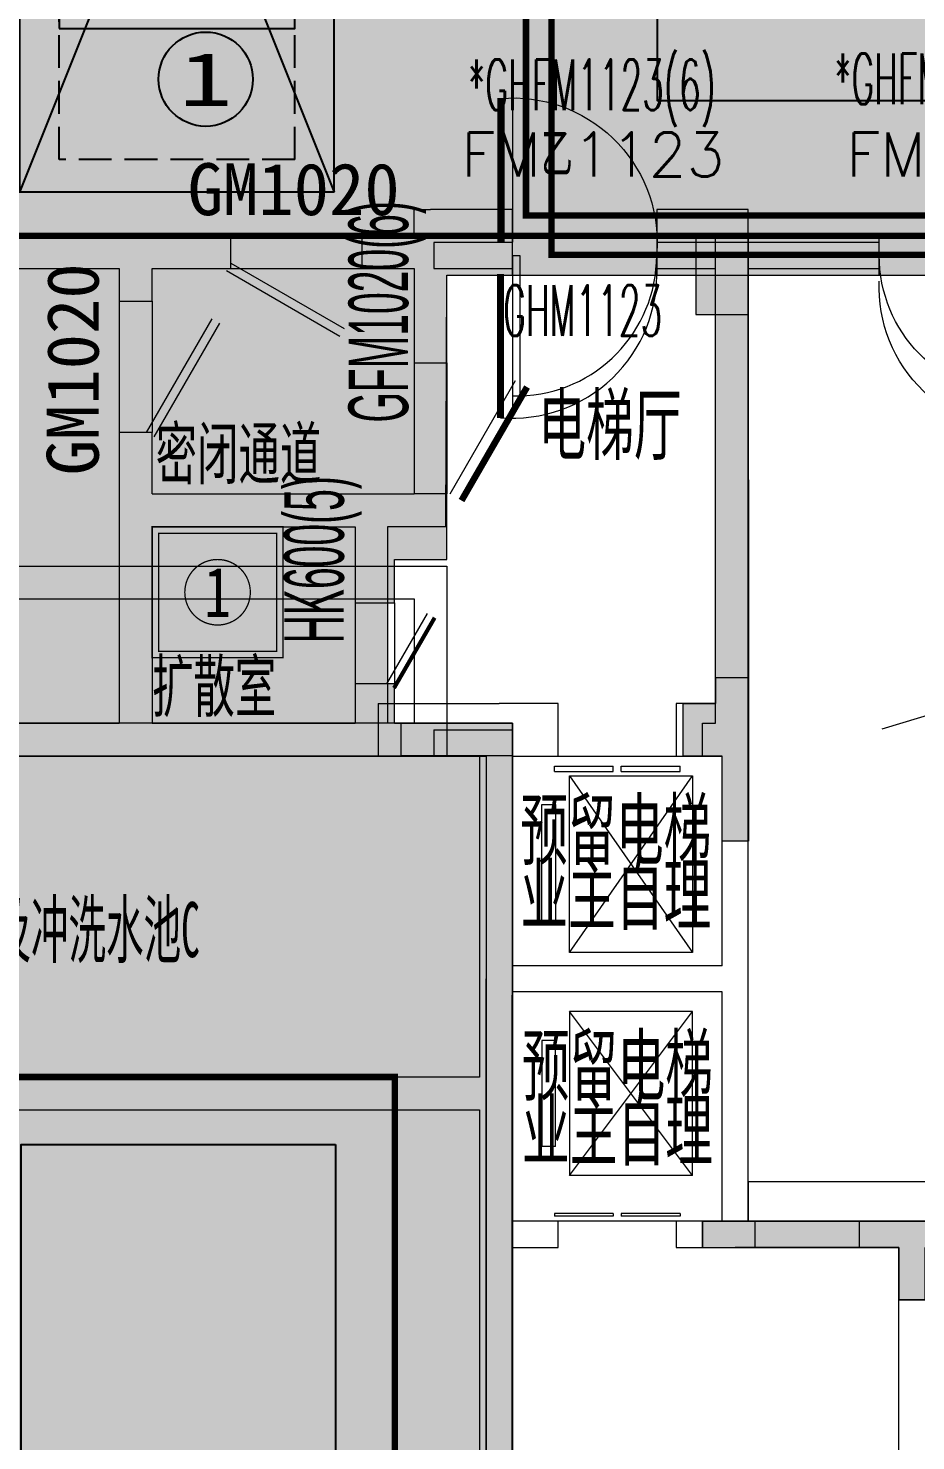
# Model space of a CAD drawing. Extents: x -264757 to 86229, y 4049843 to 4347093.
# Drawn here: x -58202 to -51428, y 4189133 to 4199912 of the extents above; entities that cross this region are included whole.
import ezdxf
from ezdxf.enums import TextEntityAlignment as Align

# ---------------------------------------------------------------- set-up
doc = ezdxf.new("R2010")
doc.units = 0
doc.header["$LTSCALE"] = 1000
doc.header["$MEASUREMENT"] = 0
doc.linetypes.add('AX-01DK-PB01$1$A-001-车位参照B1$0$A-001-车位参照B1$0$A-001-车位参照B1$0$A-H4-001-基本图形$0$A-001-车位B1$0$DASH', pattern=[0.35, 0.25, -0.1])
doc.linetypes.add('DASH', pattern=[0.35, 0.25, -0.1])
for name, color, linetype, plot in [('AX-01DK-PB01$0$AX-001DK-01-PB01-02$0$A-3-WinF(Text)', 8, 'Continuous', False), ('AX-01DK-PB01$0$AX-01DK-PB01$0$AX-03CK-02-PB01$0$AX-03CK-02-PB01$0$WINDOW_TEXT', 8, 'Continuous', False), ('AX-01DK-PB01$0$AX-03CK-02-PB01$0$AX-03CK-02-PB01$0$WINDOW_TEXT', 8, 'Continuous', False), ('AX-01DK-PB01$0$AX-03CK-02-PB01$0$AX-03CK-02-PB01$0$人防$0$WINDOW_TEXT', 8, 'Continuous', False)]:
    doc.layers.add(name, color=color, linetype=linetype, plot=plot)
for name, color, linetype in [('AX-01DK-PB01$0$AX-03CK-02-PB01$0$AX-03CK-02-PB01$0$PUB_HATCH', 8, 'Continuous'), ('AX-01DK-PB01$0$AX-03CK-02-PB01$0$AX-03CK-02-PB01$0$人防$0$人防$0$A-WIND-IDEN', 8, 'Continuous'), ('不利因素9-坡道上停车', 7, 'Continuous'), ('不可售车位', 255, 'Continuous'), ('大车位', 7, 'Continuous')]:
    doc.layers.add(name, color=color, linetype=linetype)
doc.layers.add('无关图层', color=8, linetype='Continuous', lineweight=0)
doc.layers.add('无关图层 @ 1', color=8, linetype='Continuous', lineweight=0)
doc.layers.add('车位归属楼栋范围线', color=7, linetype='Continuous', true_color=0x19e6c7)
doc.styles.add('-宋体', font='', dxfattribs={"width": 0.8})
doc.styles.add('AX-01DK-PB01$0$AX-001DK-01-PB01-02$0$_TCH_WINDOW', font='SIMPLEX', dxfattribs={"bigfont": 'GBCBIG'})
doc.styles.add('AX-01DK-PB01$0$AX-01DK-PB01$0$AX-03CK-02-PB01$0$AX-03CK-02-PB01$0$_TCH_DIM_T3', font='SIMPLEX', dxfattribs={"width": 0.705882, "bigfont": 'GBCBIG'})
doc.styles.add('AX-01DK-PB01$0$AX-03CK-02-PB01$0$_TCH_DIM', font='SIMPLEX', dxfattribs={"bigfont": 'GBCBIG'})
doc.styles.add('AX-01DK-PB01$0$AX-03CK-02-PB01$0$AX-03CK-02-PB01$0$_TCH_DIM', font='SIMPLEX', dxfattribs={"bigfont": 'GBCBIG'})
doc.styles.add('AX-01DK-PB01$0$AX-03CK-02-PB01$0$AX-03CK-02-PB01$0$_TCH_DIM_T3', font='SIMPLEX', dxfattribs={"width": 0.705882, "bigfont": 'GBCBIG'})
doc.styles.add('AX-01DK-PB01$0$AX-03CK-02-PB01$0$AX-03CK-02-PB01$0$人防$0$人防$0$_TCH_DIM', font='$ GAD E', dxfattribs={"width": 0.7, "bigfont": '$ GAD C'})
doc.styles.add('AX-01DK-PB01$0$Standard', font='gbenor.shx', dxfattribs={"bigfont": 'gbcbig.shx'})
doc.styles.add('AX-ACK-P01-WALL$0$黑体', font='simhei.ttf')
doc.styles.add('坑编号', font='', dxfattribs={"width": 0.8})
doc.styles.add('宋体', font='')
doc.styles.get('-宋体').set_extended_font_data('SimSun')
doc.styles.get('坑编号').set_extended_font_data('SimSun')
doc.styles.get('宋体').set_extended_font_data('SimSun')

# ---------------------------------------------------------------- blocks, each defined once
blk = doc.blocks.new('大车位1')
at = {"layer": '大车位', "true_color": 0xe806f9}
h = blk.add_hatch(color=6, dxfattribs=at)
h.dxf.hatch_style = 1
h.paths.add_polyline_path([(2400, 6000), (2400, 0), (0, 0), (0, 6000)])
at = {"layer": '大车位', "color": 83}
for p, q in [((0, 0), (0, 6000, 0)), ((2400, 6000, 0), (0, 6000, 0)), ((2400, 0), (2400, 6000, 0)), ((2400, 0), (0, 0))]:
    blk.add_line(p, q, dxfattribs=at)
at = {"layer": '大车位', "color": 8, "linetype": 'AX-01DK-PB01$1$A-001-车位参照B1$0$A-001-车位参照B1$0$A-001-车位参照B1$0$A-H4-001-基本图形$0$A-001-车位B1$0$DASH'}
for p, q in [((2100, 5700, 0), (300, 5700, 0)), ((300, 250), (300, 5700, 0)), ((2100, 250), (2100, 5700, 0)), ((2100, 250), (300, 250))]:
    blk.add_line(p, q, dxfattribs=at)
at = {"layer": '大车位', "color": 83, "elevation": 0}
blk.add_lwpolyline([(0, 6000), (2400, 0)], dxfattribs=at)
at = {"layer": '大车位', "color": 83}
blk.add_lwpolyline([(0, 0), (2400, 6000)], dxfattribs=at)
at = {"layer": '大车位', "linetype": 'AX-01DK-PB01$1$A-001-车位参照B1$0$A-001-车位参照B1$0$A-001-车位参照B1$0$A-H4-001-基本图形$0$A-001-车位B1$0$DASH'}
for points in [[(300, 4800), (-300, 3878)], [(2100, 4800), (2700, 3878)]]:
    blk.add_lwpolyline(points, dxfattribs=at)
at = {"layer": '大车位'}
blk.add_lwpolyline([(300, 1250), (2100, 1250), (2100, 1350), (300, 1350)], close=True, dxfattribs=at)
at = {"layer": '大车位', "linetype": 'AX-01DK-PB01$1$A-001-车位参照B1$0$A-001-车位参照B1$0$A-001-车位参照B1$0$A-H4-001-基本图形$0$A-001-车位B1$0$DASH'}
for centre, start, end in [((300, 4800, 0), 236.9443, 270), ((2100, 4800, 0), 270, 303.0557)]:
    blk.add_arc(centre, 1100, start, end, dxfattribs=at)
blk = doc.blocks.new('afafafa')
at = {"layer": '不可售车位', "true_color": 0x757b8a}
h = blk.add_hatch(color=8, dxfattribs=at)
h.dxf.hatch_style = 1
h.paths.add_polyline_path([(2400, 0), (2400, -10400), (0, -10400), (0, 0)])
at = {"layer": '不可售车位', "color": 8, "true_color": 0x757b8a}
blk.add_lwpolyline([(2400, 0), (2400, -10400), (0, -10400), (0, 0)], close=True, dxfattribs=at)
blk = doc.blocks.new('销控车位')
at = {"layer": '不可售车位', "true_color": 0x757b8a}
h = blk.add_hatch(color=8, dxfattribs=at)
h.dxf.hatch_style = 1
h.paths.add_polyline_path([(2400, 0), (2400, -5300), (0, -5300), (0, 0)])
at = {"layer": '不可售车位', "color": 8, "true_color": 0x757b8a}
blk.add_lwpolyline([(2400, 0), (2400, -5300), (0, -5300), (0, 0)], close=True, dxfattribs=at)
blk = doc.blocks.new('AX-01DK-PB01-RFTC')
at = {"layer": '无关图层'}
h = blk.add_hatch(color=251, dxfattribs=at)
h.dxf.hatch_style = 1
h.paths.add_polyline_path([(19773, -61220), (19773, -62171), (18423, -62170), (18423, -70471), (12324, -70471), (12323, -62170), (7773, -62170), (7777, -120370), (8177, -120370), (8177, -120315), (14323, -119683), (14322, -126122), (25972, -126122), (25972, -124922), (26822, -124926), (26822, -122452), (33923, -122452), (33923, -124922), (34773, -124922), (34773, -126122), (41373, -126125), (41373, -124372), (41823, -124372), (41823, -122152), (41447, -122152), (41447, -120270), (48923, -120270), (48923, -123125), (49323, -123125), (49323, -124675), (51824, -124674), (51824, -124055), (54717, -124055), (54717, -125871), (56816, -125871), (56816, -116250), (55967, -116250), (55967, -111420), (63072, -111420), (63072, -103570), (62080, -103570), (62073, -94584), (64569, -94584), (64573, -65385), (66999, -65385), (67002, -52470), (67402, -52470), (67397, -31965), (65807, -31965), (65807, -26418), (68456, -26418), (68457, -17070), (67422, -17070), (67422, -13843), (60301, -13843), (60302, -3770), (55750, -3770), (55750, -12070), (49652, -12070), (49649, -9275), (45355, -9275), (45349, -3821), (40751, -3820), (40750, -12070), (34663, -12070), (34649, -3820), (25757, -3820), (25757, -12071), (19650, -12071), (19650, -3820), (10752, -3820), (10751, -12072), (4662, -12071), (4661, -3769), (4150, -3770), (100, -3769), (100, -23171), (-701, -23171), (-701, -29550), (100, -29550), (11250, -29550), (11250, -32020), (12100, -32020), (12100, -32970), (10750, -32970), (10754, -41272), (4647, -41271), (4650, -32970), (1953, -32970), (1953, -34670), (100, -34670), (100, -57801), (9743, -57801), (9743, -57272), (13567, -57272), (13567, -56751), (15417, -56751), (15416, -58750), (18923, -58750), (18923, -61220)])
h.paths.add_polyline_path([(41812, -58753), (48919, -58753), (48919, -61220), (49773, -61220), (49773, -62170), (48419, -62173), (48426, -70475), (42319, -70475), (42324, -67872), (39323, -67876), (39323, -62423), (41812, -62423)], flags=16)
h.paths.add_polyline_path([(33923, -58751), (33923, -61220), (34773, -61220), (34773, -62170), (33423, -62171), (33430, -70475), (27323, -70475), (27323, -62171), (26373, -62170), (26373, -60670), (26815, -60670), (26823, -58751), (31623, -58751), (31623, -58751)], flags=16)
h.paths.add_polyline_path([(40754, -41272), (34647, -41271), (34650, -32970), (33700, -32970), (33700, -31470), (34142, -31470), (34150, -29551), (38951, -29551), (38950, -29550), (41250, -29550), (41250, -32020), (42100, -32020), (42100, -32970), (40750, -32970)], flags=16)
h.paths.add_polyline_path([(49647, -41270), (49655, -38470), (45349, -38475), (45349, -33220), (49142, -33220), (49142, -29550), (56249, -29550), (56250, -32020), (57100, -32020), (57100, -32970), (55749, -32970), (55754, -41271)], flags=16)
h.paths.add_polyline_path([(25764, -41272), (19657, -41271), (19657, -32970), (19150, -32970), (19150, -29550), (26257, -29550), (26250, -32020), (27100, -32020), (27100, -32970), (25757, -32970)], flags=16)
h.paths.add_polyline_path([(41812, -87950), (48919, -87950), (48919, -90420), (49773, -90420), (49773, -91370), (48419, -91370), (48428, -99684), (41519, -99659), (41519, -97070), (39326, -97074), (39319, -91620), (41822, -91620)], flags=16)
h.paths.add_polyline_path([(33925, -87950), (33923, -90420), (34773, -90420), (34773, -91370), (33425, -91370), (33428, -99683), (26519, -99658), (26523, -95371), (27330, -95371), (27324, -91371), (26373, -91370), (26373, -89870), (26823, -89870), (26823, -87951), (31623, -87951), (31623, -87951)], flags=16)
h.paths.add_polyline_path([(18923, -87950), (18922, -90419), (19772, -90419), (19772, -91369), (18420, -91369), (18427, -99677), (11523, -99666), (11523, -95370), (12323, -95370), (12323, -91370), (10974, -91370), (10974, -90420), (11823, -90420), (11823, -87950)], flags=16)
h.paths.add_polyline_path([(62209, -60116), (64273, -60116), (64273, -55267), (62209, -55267)], flags=16)
h.paths.add_polyline_path([(59799, -89432), (61752, -89432), (61752, -84521), (59799, -84521)], flags=16)
blk.add_lwpolyline([(34150, -29551), (38951, -29551), (38950, -29550), (41250, -29550), (41250, -32020), (42100, -32020), (42100, -32970), (40750, -32970), (40754, -41272), (34647, -41271), (34650, -32970), (33700, -32970), (33700, -31470), (34142, -31470)], close=True, dxfattribs=at)
blk = doc.blocks.new('*U99')
at = {"layer": '无关图层', "const_width": 10}
for points in [[(1000, 0), (0, 0), (0, 1000), (1000, 1000)], [(950, 50), (50, 50), (50, 950), (950, 950)]]:
    blk.add_lwpolyline(points, close=True, dxfattribs=at)
blk.add_lwpolyline([(500, 750, 0.098491), (404, 731, 0.098491), (323, 677, 0.098491), (269, 596, 0.098491), (250, 500, 0.098491), (269, 404, 0.098491), (323, 323, 0.098491), (404, 269, 0.098491), (500, 250, 0.098491), (596, 269, 0.098491), (677, 323, 0.098491), (731, 404, 0.098491), (750, 500, 0.098491), (731, 596, 0.098491), (677, 677, 0.098491), (596, 731, 0.098491)], format="xyb", close=True, dxfattribs=at)
at = {"layer": '无关图层', "style": '坑编号', "width": 0.8}
blk.add_attdef('X', text='', height=380, dxfattribs=at).set_placement((500, 500), align=Align.MIDDLE_CENTER)
blk = doc.blocks.new('*U165')
at = {"layer": '无关图层'}
ref = blk.add_blockref('*U99', (-57257, 4195108), dxfattribs=at)
ref.add_attrib('X', '1', dxfattribs={"layer": '无关图层 @ 1', "height": 380, "style": '坑编号', "width": 0.8}).set_placement((-56757, 4195608), align=Align.MIDDLE_CENTER)
blk = doc.blocks.new('fasdfasdfasdfasdfasdf')
at = {"layer": '不利因素9-坡道上停车', "true_color": 0xe0aa15}
h = blk.add_hatch(color=42, dxfattribs=at)
h.dxf.hatch_style = 1
edge = h.paths.add_edge_path()
edge.add_arc((-119587, 4058555), 720, 0, 360)
at = {"layer": '不利因素9-坡道上停车'}
blk.add_circle((-119587, 4058555), 720, dxfattribs=at)
at = {"layer": '不利因素9-坡道上停车', "style": 'AX-ACK-P01-WALL$0$黑体', "width": 1.390625}
blk.add_text('1', height=815, dxfattribs=at).set_placement((-119994, 4058148), (-119180, 4058148), align=Align.FIT)
blk = doc.blocks.new('AX-01DK-PB01$0$AX-03CK-02-PB01$0$AX-03CK-02-PB01$0$$U_DORLIB2D$00000009')
at = {"layer": '无关图层'}
blk.add_line((0.5, 0.2191), (0.5, 1.2134), dxfattribs=at)
at = {"layer": '无关图层', "const_width": 0.05}
blk.add_lwpolyline([(0.5833, 0.2191), (0.5833, 1.2191)], dxfattribs=at)
at = {"layer": '无关图层'}
blk.add_arc((0.5, 0.2191), 1.0009, 85.22396, 182.38594, dxfattribs=at)
blk = doc.blocks.new('AX-01DK-PB01$0$AX-03CK-02-PB01$0$AX-03CK-02-PB01$0$人防$0$人防$0$$DorLib2D$00000191')
at = {"layer": '无关图层'}
blk.add_line((-0.5, 0.15), (0.366, 0.65), dxfattribs=at)
at = {"layer": '无关图层', "const_width": 0.05}
blk.add_lwpolyline([(-0.55, 0.237), (0.316, 0.737)], dxfattribs=at)
blk = doc.blocks.new('AX-01DK-PB01$0$AX-03CK-02-PB01$0$AX-03CK-02-PB01$0$人防$0$$DorLib2D$00000181')
at = {"layer": '无关图层'}
for p, q in [((-0.533, 0.141), (0.333, 0.641)), ((-0.5, 0.083), (0.366, 0.583))]:
    blk.add_line(p, q, dxfattribs=at)
blk = doc.blocks.new('AX-01DK-PB01$0$AX-001DK-01-PP01$0$AX-001DK-01-PP01$0$$DORLIB2D$00000127')
at = {"layer": '无关图层'}
for points in [[(-0.533, 0.795), (-0.533, 0.69)], [(-0.033, 0.795), (-0.533, 0.795)], [(-0.033, 0.795), (-0.033, 0.69)], [(0.533, 0.795), (0.033, 0.795)], [(0.033, 0.795), (0.033, 0.69)], [(0.533, 0.795), (0.533, 0.69)], [(-0.033, 0.69), (-0.533, 0.69)], [(0.533, 0.69), (0.033, 0.69)], [(0.5, 0.5), (-0.5, 0.5)]]:
    blk.add_lwpolyline(points, dxfattribs=at)
blk = doc.blocks.new('AX-01DK-PB01$0$$DorLib2D$00000001')
at = {"layer": '无关图层'}
for p, q in [((0.45, 0.975), (0.5, 0.975)), ((0.45, 0), (0.45, 0.975)), ((0.5, 0), (0.5, 0.975)), ((0.5, 0), (0.45, 0))]:
    blk.add_line(p, q, dxfattribs=at)
at = {"layer": '无关图层', "lineweight": 13}
blk.add_arc((0.475, 0), 0.975, 91.46928, 180, dxfattribs=at)
blk = doc.blocks.new('AX-01DK-PB01$0$AX-01DK-PB01$0$AX-03CK-02-PB01$0$AX-03CK-02-PB01$0$$U_DORLIB2D$00000009')
at = {"layer": '无关图层'}
blk.add_line((0.5, 0.2191), (0.5, 1.2134), dxfattribs=at)
at = {"layer": '无关图层', "const_width": 0.05}
blk.add_lwpolyline([(0.5833, 0.2191), (0.5833, 1.2191)], dxfattribs=at)
at = {"layer": '无关图层'}
blk.add_arc((0.5, 0.2191), 1.0009, 85.22396, 182.38594, dxfattribs=at)

msp = doc.modelspace()

# ---------------------------------------------------------------- hatches: boundary and pattern name
at = {"layer": 'AX-01DK-PB01$0$AX-03CK-02-PB01$0$AX-03CK-02-PB01$0$PUB_HATCH'}
for points in [[(-55256.8, 4198528.3), (-55256.8, 4198028.3), (-55131.8, 4198195), (-55131.8, 4198528.3)], [(-55006.8, 4198028.3), (-54505.4, 4198028.3), (-54505.4, 4198528.3), (-55131.8, 4198528.3), (-55131.8, 4198195)], [(-52706, 4198528.3), (-53405.4, 4198528.3), (-53405.4, 4198028.3), (-52706, 4198028.3)], [(-62781.8, 4198190.7), (-62656.8, 4198078.3), (-57506.8, 4198078.3), (-57381.8, 4198161.7), (-57381.8, 4198328.3), (-62781.8, 4198328.3)], [(-57256.8, 4198078.3), (-56656.8, 4198078.3), (-56656.8, 4198328.3), (-57381.8, 4198328.3), (-57381.8, 4198161.7)], [(-55256.8, 4198328.3), (-55656.8, 4198328.3), (-55656.8, 4198078.3), (-55256.8, 4198078.3)], [(-52706, 4198028.3), (-51706.8, 4198028.3), (-51706.8, 4198328.3), (-52706, 4198328.3)], [(-57506.8, 4198078.3), (-57506.8, 4197828.3), (-57256.8, 4197828.3), (-57256.8, 4198078.3), (-57381.8, 4198161.7)], [(-55256.8, 4198028.3), (-55256.8, 4197358), (-55006.8, 4197358), (-55006.8, 4198028.3), (-55131.8, 4198195)], [(-57256.8, 4196358), (-57256.8, 4196828.3), (-57506.8, 4196828.3), (-57506.8, 4196233), (-57340.1, 4196233)], [(-57340.1, 4196233), (-57256.8, 4196108), (-55548.5, 4196108), (-55531.8, 4196358), (-57256.8, 4196358)], [(-55548.5, 4196108), (-55406.8, 4195858), (-55006.8, 4195858), (-55256.8, 4196358), (-55531.8, 4196358)], [(-55006.8, 4195858), (-55006.8, 4196358), (-55256.8, 4196358)], [(-57340.1, 4196233), (-57506.8, 4196233), (-57506.8, 4194608), (-57381.8, 4194524.6), (-57256.8, 4194608), (-57256.8, 4196108)], [(-55706.8, 4196108), (-55706.8, 4195528), (-55406.8, 4195528), (-55406.8, 4195858), (-55548.5, 4196108)], [(-55406.8, 4194608), (-55406.8, 4194908), (-55706.8, 4194908), (-55706.8, 4194608), (-55548.5, 4194524.6)], [(-61931.8, 4194524.6), (-61931.8, 4194358), (-57381.8, 4194358), (-57381.8, 4194524.6), (-57506.8, 4194608), (-61806.8, 4194608)], [(-57381.8, 4194524.6), (-57381.8, 4194358), (-55531.8, 4194358), (-55548.5, 4194524.6), (-55706.8, 4194608), (-57256.8, 4194608)], [(-55548.5, 4194524.6), (-55531.8, 4194358), (-54756.8, 4194358), (-54506.8, 4194608), (-55406.8, 4194608)], [(-54506.8, 4194608), (-54756.8, 4194358), (-54756.8, 4191908), (-54631.8, 4191782.5), (-54506.8, 4191783)], [(-54756.8, 4191908), (-60056.1, 4191908), (-60056.1, 4191658), (-54756.8, 4191658), (-54631.8, 4191782.5)], [(-54631.8, 4191782.5), (-54756.8, 4191658), (-54756.8, 4186307.4), (-54506.8, 4186557.5), (-54506.8, 4191781)]]:
    msp.add_hatch(color=256, dxfattribs=at).paths.add_polyline_path(points)
at = {"layer": '无关图层'}
for points in [[(-52706.4, 4198327.8), (-53105.4, 4198327.8), (-53105.4, 4197727.8), (-52706.4, 4197727.8)], [(-53204.2, 4194758.3), (-52954.2, 4194758.3), (-52955.1, 4194958.3), (-52704.2, 4194958.3), (-52704.2, 4193708), (-52905, 4193708), (-52905, 4194357.8), (-53204.2, 4194358.3)], [(-55356.6, 4194608), (-54506.6, 4194608), (-54506.6, 4194358.8), (-55356.6, 4194358.8)], [(-53056.4, 4190807.4), (-52656.2, 4190808), (-52656.2, 4190606.9), (-53056.4, 4190606.4)], [(-51056.4, 4190808), (-51056.4, 4190608), (-51356.6, 4190608), (-51356.8, 4190208), (-51557.8, 4190208), (-51557.1, 4190608), (-51857.5, 4190608), (-51857.5, 4190808)]]:
    msp.add_hatch(color=256, dxfattribs=at).paths.add_polyline_path(points)
h = msp.add_hatch(color=256, dxfattribs=at)
h.dxf.hatch_style = 1
h.paths.add_polyline_path([(-53055.5, 4194357.8), (-53055.5, 4194607.8), (-52956.4, 4194607.8), (-52956.4, 4198327.8), (-52706.4, 4198327.8), (-52705.5, 4194607.8), (-52705.5, 4193707.8), (-52905.5, 4193707.8), (-52905.5, 4194357.8)])
h = msp.add_hatch(color=256, dxfattribs=at)
h.dxf.hatch_style = 1
h.paths.add_polyline_path([(-49856.4, 4190808), (-53056.4, 4190808), (-53056.4, 4190608), (-51556.4, 4190608), (-51556.4, 4190208), (-51356.4, 4190208), (-51356.4, 4190608), (-49856.4, 4190608)])

# ---------------------------------------------------------------- linework, layer by layer
for p, q in [((-55256.8, 4198328.3), (-55256.8, 4198528.3)), ((-55256.8, 4198528.3), (-55131.8, 4198528.3)), ((-54505.4, 4198528.3), (-55131.8, 4198528.3)), ((-54505.4, 4198028.3), (-54505.4, 4198528.3)), ((-52706, 4198528.3), (-53405.4, 4198528.3)), ((-53405.4, 4198528.3), (-53405.4, 4198028.3)), ((-52706, 4198328.3), (-52706, 4198528.3)), ((-62781.8, 4198328.3), (-57381.8, 4198328.3)), ((-56656.8, 4198328.3), (-57381.8, 4198328.3)), ((-56656.8, 4198328.3), (-55656.8, 4198328.3)), ((-56656.8, 4198078.3), (-56656.8, 4198328.3)), ((-55256.8, 4198328.3), (-55656.8, 4198328.3)), ((-55656.8, 4198328.3), (-55656.8, 4198078.3)), ((-54505.4, 4198278), (-55106.6, 4198278)), ((-55106.6, 4198278), (-55106.6, 4198078)), ((-54505.4, 4198078), (-54505.4, 4198278)), ((-52806.6, 4198278), (-53405.4, 4198278)), ((-53405.4, 4198278), (-53405.4, 4198078)), ((-51706.8, 4198278), (-52806.6, 4198278)), ((-51706.8, 4198328.3), (-52706, 4198328.3)), ((-51706.8, 4198328.3), (-50606.8, 4198328.4)), ((-51706.8, 4198028.3), (-51706.8, 4198328.3)), ((-51706.8, 4198078), (-51706.8, 4198278)), ((-62656.8, 4198078.3), (-57506.8, 4198078.3)), ((-57506.8, 4198078.3), (-57506.8, 4197828.3)), ((-57256.8, 4197828.3), (-57256.8, 4198078.3)), ((-57256.8, 4198078.3), (-56656.8, 4198078.3)), ((-56656.8, 4198078.3), (-55656.8, 4198078.3)), ((-55656.8, 4198078.3), (-55256.8, 4198078.3)), ((-55256.8, 4198078.3), (-55256.8, 4198028.3)), ((-55256.8, 4198028.3), (-55256.8, 4197358)), ((-55256.8, 4198028.3), (-55256.8, 4198028.3)), ((-55106.6, 4198078), (-54505.4, 4198078)), ((-55006.8, 4197358), (-55006.8, 4198028.3)), ((-55006.8, 4198028.3), (-54505.4, 4198028.3)), ((-54505.4, 4198028.3), (-53405.4, 4198028.3)), ((-53405.4, 4198078), (-52956.6, 4198078)), ((-53405.4, 4198028.3), (-52706, 4198028.3)), ((-52956.6, 4194758), (-52956.6, 4198078)), ((-52706.6, 4194458), (-52706.6, 4198078)), ((-52706.6, 4198078), (-51706.8, 4198078)), ((-52706, 4198028.3), (-51706.8, 4198028.3)), ((-57506.8, 4197828.3), (-57256.8, 4197828.3)), ((-57506.8, 4197828.3), (-57506.8, 4196828.3)), ((-57256.8, 4197828.3), (-57256.8, 4196828.3)), ((-55256.8, 4197358), (-55256.8, 4196358)), ((-55256.8, 4197358), (-55006.8, 4197358)), ((-55006.8, 4197358), (-55006.8, 4196358)), ((-57256.8, 4196828.3), (-57506.8, 4196828.3)), ((-57506.8, 4196828.3), (-57506.8, 4196233)), ((-57256.8, 4196358), (-57256.8, 4196828.3)), ((-57256.8, 4196358), (-55531.8, 4196358)), ((-55531.8, 4196358), (-55256.8, 4196358)), ((-55006.8, 4196358), (-55256.8, 4196358)), ((-55006.8, 4195858), (-55006.8, 4196358)), ((-57506.8, 4196233), (-57506.8, 4194608)), ((-57256.8, 4196108), (-57256.8, 4194608)), ((-57256.8, 4196108), (-55706.8, 4196108)), ((-55706.8, 4196108), (-55706.8, 4195528)), ((-55406.8, 4195528), (-55406.8, 4195858)), ((-55406.8, 4195858), (-55006.8, 4195858)), ((-55706.8, 4195528), (-55706.8, 4194908)), ((-55706.8, 4195528), (-55406.8, 4195528)), ((-55406.8, 4195528), (-55406.8, 4194908)), ((-55406.8, 4194908), (-55706.8, 4194908)), ((-55706.8, 4194908), (-55706.8, 4194608)), ((-55406.8, 4194608), (-55406.8, 4194908)), ((-55531.8, 4194758), (-54606.6, 4194758)), ((-55531.8, 4194758), (-55531.8, 4194358)), ((-54156.6, 4194758), (-54606.6, 4194758)), ((-54156.6, 4194358), (-54156.6, 4194758)), ((-52956.6, 4194758), (-53256.6, 4194758)), ((-53256.6, 4194758), (-53256.6, 4194358)), ((-61806.8, 4194608), (-57506.8, 4194608)), ((-57256.8, 4194608), (-55706.8, 4194608)), ((-55406.8, 4194608), (-54506.8, 4194608)), ((-54506.8, 4194608), (-54506.8, 4191783)), ((-55106.8, 4194558), (-54506.8, 4194558)), ((-55106.8, 4194558), (-55106.8, 4194358)), ((-54506.8, 4194558), (-54506.8, 4186508)), ((-52706.6, 4192658), (-52706.6, 4194458)), ((-61931.8, 4194358), (-57381.8, 4194358)), ((-57381.8, 4194358), (-55531.8, 4194358)), ((-55531.8, 4194358), (-54756.8, 4194358)), ((-55531.8, 4194358), (-54706.6, 4194358)), ((-55106.8, 4194358), (-54706.8, 4194358)), ((-54756.8, 4194358), (-54756.8, 4191908)), ((-54706.8, 4194358), (-54706.8, 4186308)), ((-54706.6, 4194358), (-54706.6, 4192658)), ((-54506.6, 4194358), (-54506.6, 4192758)), ((-54506.6, 4194358), (-54156.6, 4194358)), ((-53256.6, 4194358), (-52906.6, 4194358)), ((-52906.6, 4192758), (-52906.6, 4194358)), ((-52906.6, 4192758), (-54506.6, 4192758)), ((-54706.6, 4190708), (-54706.6, 4192658)), ((-52706.6, 4190808), (-52706.6, 4192658)), ((-52906.6, 4192558), (-54506.6, 4192558)), ((-54506.6, 4190808), (-54506.6, 4192558)), ((-52906.6, 4190808), (-52906.6, 4192558)), ((-53131.6, 4192408), (-54071.6, 4192408)), ((-54071.6, 4192408), (-54071.6, 4191158)), ((-54071.6, 4191158), (-53131.6, 4192408)), ((-53131.6, 4191158), (-54071.6, 4192408)), ((-53131.6, 4191158), (-53131.6, 4192408)), ((-54176.6, 4192188), (-54281.6, 4192188)), ((-54281.6, 4192188), (-54281.6, 4191378)), ((-54176.6, 4191378), (-54176.6, 4192188)), ((-54756.8, 4191908), (-60056.1, 4191908)), ((-54506.8, 4191781), (-54506.8, 4186557.5)), ((-60056.1, 4191658), (-54756.8, 4191658)), ((-54756.8, 4191658), (-54756.8, 4186307.4)), ((-54176.6, 4191378), (-54281.6, 4191378)), ((-54156.6, 4190808), (-54506.6, 4190808)), ((-54156.6, 4190608), (-54156.6, 4190808)), ((-52906.6, 4190808), (-53256.6, 4190808)), ((-53256.6, 4190808), (-53256.6, 4190608)), ((-51456.3, 4190808), (-52706.6, 4190808)), ((-50206.6, 4190808), (-51456.3, 4190808)), ((-54706.6, 4186308), (-54706.6, 4190708)), ((-54506.6, 4186708), (-54506.6, 4190608)), ((-54506.6, 4190608), (-54156.6, 4190608)), ((-53256.6, 4190608), (-52806.6, 4190608)), ((-51556.3, 4190608), (-52806.6, 4190608)), ((-51556.3, 4186708), (-51556.3, 4190608))]:
    msp.add_line(p, q, dxfattribs=at)
for points in [[(-52706.4, 4198327.8), (-53105.4, 4198327.8), (-53105.4, 4197727.8), (-52706.4, 4197727.8)], [(-53055.5, 4194357.8), (-53055.5, 4194607.8), (-52956.4, 4194607.8), (-52956.4, 4198327.8), (-52706.4, 4198327.8), (-52705.5, 4194607.8), (-52705.5, 4193707.8), (-52905.5, 4193707.8), (-52905.5, 4194357.8)], [(-62906.8, 4194357.9), (-62906.8, 4195808), (-55007.1, 4195808), (-55007.1, 4194357.9)], [(-62656.8, 4194607.9), (-62656.8, 4195558), (-55257.1, 4195558), (-55257.1, 4194607.9)], [(-53204.2, 4194758.3), (-52954.2, 4194758.3), (-52955.1, 4194958.3), (-52704.2, 4194958.3), (-52704.2, 4193708), (-52905, 4193708), (-52905, 4194357.8), (-53204.2, 4194358.3)], [(-55356.6, 4194608), (-54506.6, 4194608), (-54506.6, 4194358.8), (-55356.6, 4194358.8)], [(-54071.6, 4194208), (-53131.6, 4194208), (-53131.6, 4192858), (-54071.6, 4192858)], [(-54281.6, 4193988), (-54176.6, 4193988), (-54176.6, 4193078), (-54281.6, 4193078)], [(-49856.4, 4190808), (-53056.4, 4190808), (-53056.4, 4190608), (-51556.4, 4190608), (-51556.4, 4190208), (-51356.4, 4190208), (-51356.4, 4190608), (-49856.4, 4190608)], [(-53056.4, 4190807.4), (-52656.2, 4190808), (-52656.2, 4190606.9), (-53056.4, 4190606.4)], [(-51056.4, 4190808), (-51056.4, 4190608), (-51356.6, 4190608), (-51356.8, 4190208), (-51557.8, 4190208), (-51557.1, 4190608), (-51857.5, 4190608), (-51857.5, 4190808)]]:
    msp.add_lwpolyline(points, close=True, dxfattribs=at)
for points in [[(-49912.7, 4195100.1), (-50746, 4194847.4), (-50752.1, 4194735.8), (-50848.5, 4194926), (-50853.6, 4194814.7), (-51686.9, 4194562)], [(-54071.6, 4192858), (-53131.6, 4194208)], [(-54071.6, 4194208), (-53131.6, 4192858)], [(-53131.6, 4191158), (-54071.6, 4191158)], [(-50206.6, 4190809), (-50206.6, 4191109), (-52706.6, 4191109), (-52706.6, 4190809), (-50206.6, 4190808), (-50206.6, 4191109)]]:
    msp.add_lwpolyline(points, dxfattribs=at)
at = {"layer": '车位归属楼栋范围线', "linetype": 'DASH', "ltscale": 5, "const_width": 50}
msp.add_lwpolyline([(-88756.2, 4198328), (-43982.8, 4198328), (-43982.8, 4194208), (-40374.5, 4194208), (-40374.5, 4198433.4), (-33056.5, 4198433.4), (-33056.5, 4204787.6), (-29169.3, 4204787.6), (-29169.3, 4234026.6), (-25762.5, 4234026.6), (-25762.4, 4245014.4), (-69839.9, 4245014.4), (-69839.9, 4229878), (-88756.2, 4229878)], close=True, dxfattribs=at)
at = {"layer": '车位归属楼栋范围线', "linetype": 'DASH', "ltscale": 5}
for points in [[(-54208.1, 4209564.5, 50, 50, 0), (-54208.1, 4198183, 50, 50, 0), (-43271.8, 4198183, 50, 50, 0), (-43271.8, 4194084.8, 50, 50, 0), (-40206.8, 4194084.8, 50, 50, 0), (-40206.8, 4198328, 50, 50, 0), (-33334.7, 4198328, 50, 50, 0), (-33334.7, 4204506.1, 50, 50, 0), (-20999.6, 4204506.1, 50, 50, 0), (-20999.6, 4210107.4, 50, 50, 0)], [(-54403.6, 4209762.5, 50, 50, 0), (-54403.6, 4198483.2, 50, 50, 0), (-43556.8, 4198483.2, 50, 50, 0), (-43556.8, 4194358, 50, 50, 0), (-40014.6, 4194357.9, 50, 50, 0), (-40014.6, 4198555.1, 50, 50, 0), (-32907.2, 4198555.1, 50, 50, 0), (-32907.2, 4195558.9, 50, 50, 0), (-32056.7, 4195553.4, 50, 50, 0), (-32056.7, 4194608.9, 50, 50, 0), (-33407.4, 4194608.9, 50, 50, 0), (-33402.5, 4186557.1, 50, 50, 0), (-43807.3, 4186550.8, 50, 50, 0), (-43807.3, 4191984.3, 50, 50, 0), (-47850.4, 4191984.3, 50, 50, 0), (-47850.4, 4186872.2, 50, 50, 0), (-52924.8, 4186872.2, 50, 50, 0), (-52924.8, 4180383.2, 50, 50, 0), (-57617, 4180383.2, 50, 50, 0), (-57617, 4169738.6, 50, 50, 0)]]:
    msp.add_lwpolyline(points, format="xyseb", dxfattribs=at)
at = {"layer": '车位归属楼栋范围线', "linetype": 'DASH', "ltscale": 5, "const_width": 50}
msp.add_lwpolyline([(-33283.3, 4146883.7), (-33283.3, 4175514.4), (-29137.4, 4175514.4), (-29137.4, 4186656.6), (-44355, 4186656.6), (-44355, 4191625.1), (-47611.1, 4191625.1), (-47611.1, 4186680.1), (-55404.2, 4186680.1), (-55404.2, 4191908), (-58670.9, 4191908), (-58670.9, 4186858), (-70304.1, 4186858), (-70303.6, 4191907.5), (-77719.4, 4191908.3), (-77719.4, 4186558.3), (-88759.6, 4186558.3), (-88759.6, 4169777), (-77533.6, 4169777), (-77534.3, 4165409), (-76833.6, 4165408), (-76833.1, 4158725), (-81133.4, 4158725), (-81133.4, 4140728.4)], dxfattribs=at)

# ---------------------------------------------------------------- block references
at = {"layer": '不可售车位'}
for name, p in [('销控车位', (-53399.1, 4204659.3, 0)), ('afafafa', (-58257, 4191392.5, 0))]:
    msp.add_blockref(name, p, dxfattribs=at)
at = {"layer": '大车位'}
for p in [(-60666.1, 4198659.9, 0), (-58266.1, 4198659.9, 0)]:
    msp.add_blockref('大车位1', p, dxfattribs=at)
at = {"layer": '无关图层'}
msp.add_blockref('AX-01DK-PB01-RFTC', (-89156.8, 4227579.4), dxfattribs=at)
ref = msp.add_blockref('AX-01DK-PB01$0$AX-03CK-02-PB01$0$AX-03CK-02-PB01$0$$U_DORLIB2D$00000009', (-51156.8, 4198178.3), dxfattribs=dict(at, xscale=1100, yscale=-1100, zscale=300, rotation=5.710762457456875e-05))
ref.add_attrib('A', '*GHFM1120(6)', (-52051.1, 4199332.3), dxfattribs={"layer": 'AX-01DK-PB01$0$AX-03CK-02-PB01$0$AX-03CK-02-PB01$0$WINDOW_TEXT', "height": 386.75, "rotation": 0.00006, "style": 'AX-01DK-PB01$0$AX-03CK-02-PB01$0$AX-03CK-02-PB01$0$_TCH_DIM_T3', "width": 0.49827})
ref = msp.add_blockref('AX-01DK-PB01$0$AX-03CK-02-PB01$0$AX-03CK-02-PB01$0$$U_DORLIB2D$00000009', (-53955.4, 4198278.3), dxfattribs=dict(at, xscale=-1100, yscale=-1100, zscale=500, rotation=5.710761333935289e-05))
ref.add_attrib('A', '*GHFM1123(6)', (-54845.5, 4199287.7), dxfattribs={"layer": 'AX-01DK-PB01$0$AX-03CK-02-PB01$0$AX-03CK-02-PB01$0$WINDOW_TEXT', "height": 386.75, "rotation": 0.00006, "style": 'AX-01DK-PB01$0$AX-03CK-02-PB01$0$AX-03CK-02-PB01$0$_TCH_DIM_T3', "width": 0.49827})
ref = msp.add_blockref('AX-01DK-PB01$0$AX-01DK-PB01$0$AX-03CK-02-PB01$0$AX-03CK-02-PB01$0$$U_DORLIB2D$00000009', (-53952.5, 4198038.1), dxfattribs=dict(at, xscale=-1100, yscale=1100, zscale=150, rotation=5.710761688182358e-05))
ref.add_attrib('A', 'GHM1123', (-54577.3, 4197563.8), dxfattribs={"layer": 'AX-01DK-PB01$0$AX-01DK-PB01$0$AX-03CK-02-PB01$0$AX-03CK-02-PB01$0$WINDOW_TEXT', "height": 386.75, "rotation": 0.00006, "style": 'AX-01DK-PB01$0$AX-01DK-PB01$0$AX-03CK-02-PB01$0$AX-03CK-02-PB01$0$_TCH_DIM_T3', "width": 0.49827})
ref = msp.add_blockref('AX-01DK-PB01$0$$DorLib2D$00000001', (-53955.4, 4198178), dxfattribs=dict(at, xscale=-1100, yscale=-1100, zscale=200, rotation=359.999999998608))
ref.add_attrib('A', 'FM乙1123', (-54896, 4198780.1), dxfattribs={"layer": 'AX-01DK-PB01$0$AX-001DK-01-PB01-02$0$A-3-WinF(Text)', "height": 337.59, "style": 'AX-01DK-PB01$0$AX-001DK-01-PB01-02$0$_TCH_WINDOW'})
ref = msp.add_blockref('AX-01DK-PB01$0$$DorLib2D$00000001', (-51156.8, 4198178), dxfattribs=dict(at, xscale=1100, yscale=-1100, zscale=200, rotation=359.999999998577))
ref.add_attrib('A', 'FM乙1123', (-51959.4, 4198780.1), dxfattribs={"layer": 'AX-01DK-PB01$0$AX-001DK-01-PB01-02$0$A-3-WinF(Text)', "height": 337.59, "style": 'AX-01DK-PB01$0$AX-001DK-01-PB01-02$0$_TCH_WINDOW'})
ref = msp.add_blockref('AX-01DK-PB01$0$AX-03CK-02-PB01$0$AX-03CK-02-PB01$0$人防$0$$DorLib2D$00000181', (-56156.8, 4198203.3), dxfattribs=dict(at, xscale=1000, yscale=-1000, zscale=250, rotation=5.710760908754565e-05))
ref.add_attrib('A', 'GM1020', (-56985.3, 4198485.7), dxfattribs={"layer": 'AX-01DK-PB01$0$AX-03CK-02-PB01$0$AX-03CK-02-PB01$0$人防$0$WINDOW_TEXT', "height": 396.52, "rotation": 0.00006, "style": '宋体'})
ref = msp.add_blockref('AX-01DK-PB01$0$AX-03CK-02-PB01$0$AX-03CK-02-PB01$0$人防$0$人防$0$$DorLib2D$00000191', (-55131.8, 4196858), dxfattribs=dict(at, xscale=-1000, yscale=1000, zscale=250, rotation=270.0000556584648))
ref.add_attrib('A', 'GFM1020(6)', (-55302.3, 4196903.1), dxfattribs={"layer": 'AX-01DK-PB01$0$AX-03CK-02-PB01$0$AX-03CK-02-PB01$0$人防$0$人防$0$A-WIND-IDEN', "height": 455, "rotation": 90.00006, "style": 'AX-01DK-PB01$0$AX-03CK-02-PB01$0$AX-03CK-02-PB01$0$人防$0$人防$0$_TCH_DIM', "width": 0.49})
ref = msp.add_blockref('AX-01DK-PB01$0$AX-03CK-02-PB01$0$AX-03CK-02-PB01$0$人防$0$$DorLib2D$00000181', (-57381.8, 4197328.3), dxfattribs=dict(at, xscale=-1000, yscale=1000, zscale=250, rotation=269.9999485307176))
ref.add_attrib('A', 'GM1020', (-57664.1, 4196499.9), dxfattribs={"layer": 'AX-01DK-PB01$0$AX-03CK-02-PB01$0$AX-03CK-02-PB01$0$人防$0$WINDOW_TEXT', "height": 396.52, "rotation": 89.99995, "style": '宋体'})
ref = msp.add_blockref('AX-01DK-PB01$0$AX-03CK-02-PB01$0$AX-03CK-02-PB01$0$人防$0$人防$0$$DorLib2D$00000191', (-55556.8, 4195218), dxfattribs=dict(at, xscale=-620, yscale=620, zscale=300, rotation=269.9999456818001))
ref.add_attrib('A', 'HK600(5)', (-55793.2, 4195218), dxfattribs={"layer": 'AX-01DK-PB01$0$AX-03CK-02-PB01$0$AX-03CK-02-PB01$0$人防$0$人防$0$A-WIND-IDEN', "height": 455, "rotation": 89.99995, "style": 'AX-01DK-PB01$0$AX-03CK-02-PB01$0$AX-03CK-02-PB01$0$人防$0$人防$0$_TCH_DIM', "width": 0.49})
for p, xscale, yscale, zscale, rotation in [((-53706.6, 4194558), -900, -400, 400, 359.999999999911), ((-53706.6, 4190708), 900, 200, 200, 7.174070222237814e-09)]:
    msp.add_blockref('AX-01DK-PB01$0$AX-001DK-01-PP01$0$AX-001DK-01-PP01$0$$DORLIB2D$00000127', p, dxfattribs=dict(at, xscale=xscale, yscale=yscale, zscale=zscale, rotation=rotation))
at = {"layer": '车位归属楼栋范围线', "xscale": 0.5, "yscale": 0.5, "zscale": 0.5}
msp.add_blockref('fasdfasdfasdfasdfasdf', (2946.2, 2170245.9, 0), dxfattribs=at)
at = {"layer": '车位归属楼栋范围线'}
msp.add_blockref('*U165', (0, 0), dxfattribs=at)

# ---------------------------------------------------------------- texts
at = {"layer": '无关图层'}
for s, height, style, p in [('电梯厅', 506.38, 'AX-01DK-PB01$0$Standard', (-54308.7, 4196616.4)), ('密闭通道', 438.87, 'AX-01DK-PB01$0$AX-03CK-02-PB01$0$_TCH_DIM', (-57229.4, 4196431.5)), ('扩散室', 438.87, 'AX-01DK-PB01$0$AX-03CK-02-PB01$0$AX-03CK-02-PB01$0$_TCH_DIM', (-57256.8, 4194656.9)), ('预留电梯', 506.38, 'AX-01DK-PB01$0$Standard', (-54446.2, 4193526.1)), ('业主自理', 506.38, 'AX-01DK-PB01$0$Standard', (-54446.2, 4193031.7)), ('预留电梯', 506.38, 'AX-01DK-PB01$0$Standard', (-54433.8, 4191727.3)), ('业主自理', 506.38, 'AX-01DK-PB01$0$Standard', (-54433.8, 4191232.9))]:
    msp.add_text(s, height=height, dxfattribs=dict(at, style=style)).set_placement(p)
at = {"layer": '无关图层', "style": '-宋体', "width": 0.5}
msp.add_text('战时生活及冲洗水池C', height=420, dxfattribs=at).set_placement((-59613.3, 4192824.1, 0))

doc.saveas('drawing.dxf')
